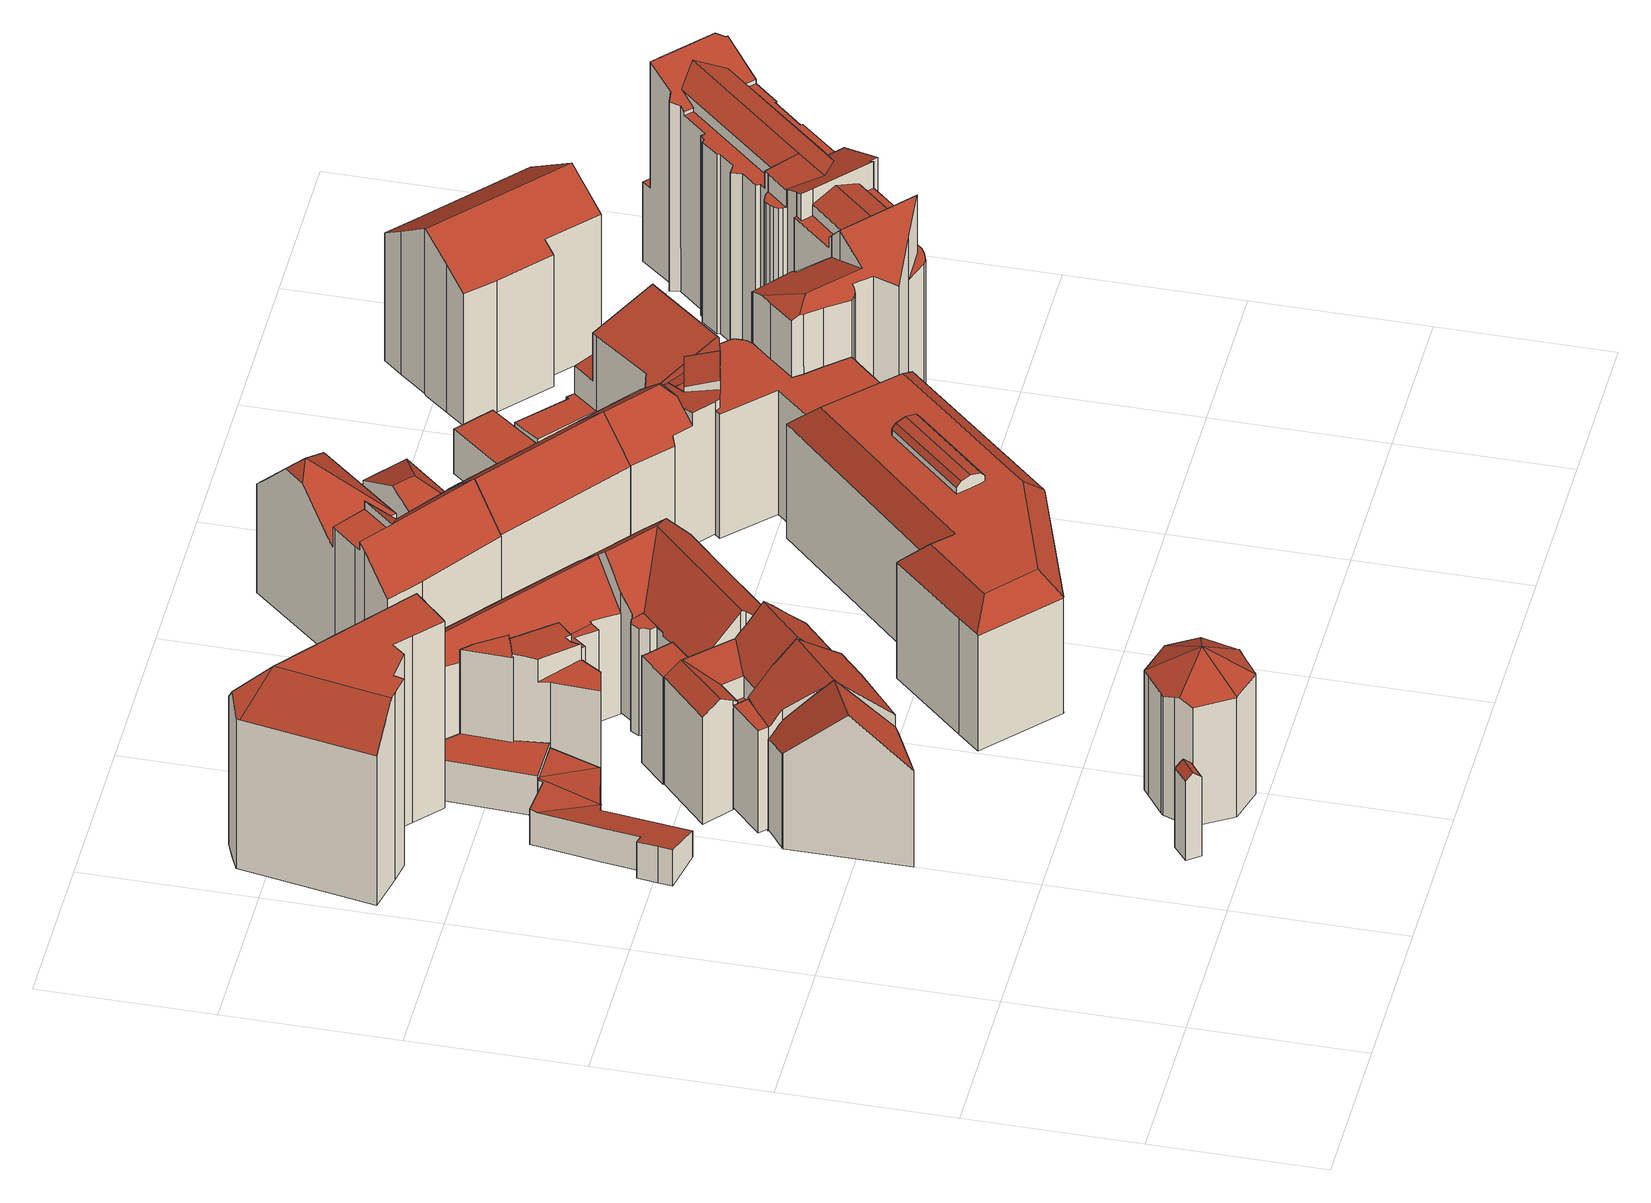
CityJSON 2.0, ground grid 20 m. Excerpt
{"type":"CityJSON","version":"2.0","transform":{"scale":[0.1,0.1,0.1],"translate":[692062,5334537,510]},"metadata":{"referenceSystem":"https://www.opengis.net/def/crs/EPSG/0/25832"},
"CityObjects":{
"building1":{"type":"Building","attributes":{"Gemeindeschluessel":"09162000","HoeheDach":"524.750","HoeheGrund":"513.200","Methode":"2000","NiedrigsteTraufeDesGebaeudes":"523.912","Geometrietyp2DReferenz":"3000","function":"51009_1610","roofType":"3100","measuredHeight":11.55},"geometry":[{"type":"MultiSurface","lod":"2","boundaries":[[[0,1,2,3]],[[1,4,5,2]],[[5,4,6,7]],[[0,8,6,4,1]],[[2,5,7,9,3]],[[7,6,8,9]],[[3,9,8,0]]],"semantics":{"surfaces":[{"type":"GroundSurface"},{"type":"WallSurface"},{"type":"RoofSurface"}],"values":[0,1,2,1,1,2,1]}}]},
"building2":{"type":"Building","attributes":{"Gemeindeschluessel":"09162000","HoeheDach":"531.390","HoeheGrund":"512.090","Methode":"2000","NiedrigsteTraufeDesGebaeudes":"524.251","Geometrietyp2DReferenz":"3000","function":"31001_9998","roofType":"3100","measuredHeight":19.3,"storeysAboveGround":5},"geometry":[{"type":"MultiSurface","lod":"2","boundaries":[[[10,11,12,13,14,15]],[[16,13,12,17,18,19,20,21]],[[10,15,22,23]],[[22,24,25,26,27,23]],[[24,21,20,28,29,30,31,32,33,25]],[[34,28,20,19]],[[32,31,30,35,36,37]],[[22,15,14,13,16,21,24]],[[29,28,34,38,35,30]],[[39,33,32,37]],[[26,25,33,39]],[[11,10,23,27,26,39,37,36,35,38,34,19,18,17,12]]],"semantics":{"surfaces":[{"type":"WallSurface"},{"type":"RoofSurface"},{"type":"GroundSurface"}],"values":[0,0,0,0,1,0,0,1,0,0,0,2]}}]},
"building3":{"type":"Building","attributes":{"Gemeindeschluessel":"09162000","HoeheDach":"517.007","HoeheGrund":"512.110","Methode":"2000","NiedrigsteTraufeDesGebaeudes":"515.390","Geometrietyp2DReferenz":"3000","function":"31001_1000","roofType":"2100","measuredHeight":4.9,"storeysAboveGround":1},"geometry":[{"type":"MultiSurface","lod":"2","boundaries":[[[40,41,42,43]],[[44,45,46,47,48,49,50,51,52,53]],[[43,42,54,55]],[[56,57,58,59,60,61]],[[50,49,48,41,40,62,63,64]],[[56,61,65]],[[47,66,67,54,42,41,48]],[[68,51,50,64]],[[59,58,69,70,71,72,73,74,75,68,64,63,62,40,43,55,76,77,60]],[[71,70,69,58,57,66,47,46]],[[73,72,71,46,45,44]],[[74,53,52,75]],[[67,65,61,60,77,76,55,54]],[[57,56,65,67,66]],[[73,44,53,74]],[[75,52,51,68]]],"semantics":{"surfaces":[{"type":"WallSurface"},{"type":"RoofSurface"},{"type":"GroundSurface"}],"values":[0,1,0,0,0,1,1,0,2,0,0,0,0,1,0,0]}}]},
"building4":{"type":"Building","attributes":{"Gemeindeschluessel":"09162000","HoeheDach":"532.400","HoeheGrund":"513.190","Methode":"2000","NiedrigsteTraufeDesGebaeudes":"529.253","Geometrietyp2DReferenz":"3000","function":"31001_9998","roofType":"3600","measuredHeight":19.21},"geometry":[{"type":"MultiSurface","lod":"2","boundaries":[[[78,79,80,81,82,83]],[[84,85,86,80,79,78,87,88,89,90,91,92,93,94,95,96,97,98,99,100]],[[101,102,103]],[[104,105,103,106]],[[107,106,103,108,109]],[[110,102,100,99,98,111]],[[105,83,82,81,112,113,101,103]],[[109,108,114,93,92,91]],[[89,88,104,106,107,90]],[[102,110,103]],[[86,112,81,80]],[[88,87,78,83,105,104]],[[103,110,111,115]],[[96,116,115,97]],[[95,117,116,96]],[[90,107,109,91]],[[97,115,111,98]],[[113,112,86,85,84,100,102,101]],[[94,118,117,95]],[[93,114,118,94]],[[103,115,116,117,118,114,108]]],"semantics":{"surfaces":[{"type":"WallSurface"},{"type":"GroundSurface"},{"type":"RoofSurface"}],"values":[0,1,2,2,2,0,2,0,0,2,0,0,2,0,0,0,0,0,0,0,2]}}]},
"building5":{"type":"Building","attributes":{"Gemeindeschluessel":"09162000","HoeheDach":"525.970","HoeheGrund":"512.170","Methode":"3100","NiedrigsteTraufeDesGebaeudes":"525.970","Geometrietyp2DReferenz":"3000","function":"31001_9998","roofType":"1000","measuredHeight":13.8},"geometry":[{"type":"MultiSurface","lod":"2","boundaries":[[[119,120,121,122]],[[123,124,125,126]],[[120,123,126,121]],[[122,121,126,125]],[[124,123,120,119]],[[124,119,122,125]]],"semantics":{"surfaces":[{"type":"WallSurface"},{"type":"GroundSurface"},{"type":"RoofSurface"}],"values":[0,0,0,1,2,0]}}]},
"building6":{"type":"Building","attributes":{"Gemeindeschluessel":"09162000","HoeheDach":"537.123","HoeheGrund":"511.780","Methode":"2000","NiedrigsteTraufeDesGebaeudes":"531.758","Geometrietyp2DReferenz":"3000","function":"31001_1000","roofType":"1000","measuredHeight":25.34,"storeysAboveGround":7},"geometry":[{"type":"MultiSurface","lod":"2","boundaries":[[[127,128,129,130,131,132]],[[129,133,134,135,136,137]],[[138,139,140,141]],[[142,143,144,145]],[[146,147,148,149]],[[142,150,151,152,153,143]],[[130,129,137,154,131]],[[155,156,152,151]],[[135,134,157,158,159,136]],[[141,140,147,146]],[[160,161,162,163,164,165]],[[161,166,167,168,169,162]],[[170,171,139,138]],[[153,152,156,133,129]],[[165,164,171,170]],[[154,137,136,159,172,173]],[[132,131,154,173,174,175]],[[151,150,142,145,167,166,161,160,165,170,138,141,146,149,176,175,174,173,172,159,158,157,177,155]],[[148,147,140,139,171,164,163,162,169,168,144,143,153,129,128,127]],[[133,156,155,177,157,134]],[[176,149,148,127,132,175]],[[145,144,168,167]]],"semantics":{"surfaces":[{"type":"RoofSurface"},{"type":"WallSurface"},{"type":"GroundSurface"}],"values":[0,0,1,1,1,1,0,1,1,1,1,1,1,0,1,1,1,2,0,1,1,1]}}]},
"building7":{"type":"Building","attributes":{"Gemeindeschluessel":"09162000","HoeheDach":"531.182","HoeheGrund":"511.860","Methode":"2000","NiedrigsteTraufeDesGebaeudes":"525.863","Geometrietyp2DReferenz":"3000","function":"31001_9998","roofType":"3100","measuredHeight":19.32,"storeysAboveGround":5},"geometry":[{"type":"MultiSurface","lod":"2","boundaries":[[[178,179,180]],[[181,182,178,180]],[[181,180,183,184,185,186,187,188,189,190,191,192,193]],[[194,195,192,191,190,196]],[[197,198,199,200,194,196,201,202,203]],[[186,185,198,197,203,187]],[[192,195,204,193]],[[179,178,182,204,195,194,200]],[[183,180,179,200,199,184]],[[184,199,198,185]],[[193,204,182,181]],[[203,202,201,189,188,187]],[[189,201,196,190]]],"semantics":{"surfaces":[{"type":"WallSurface"},{"type":"GroundSurface"},{"type":"RoofSurface"}],"values":[0,0,1,0,2,0,0,2,0,0,0,0,0]}}]},
"building8":{"type":"Building","attributes":{"Gemeindeschluessel":"09162000","HoeheDach":"531.320","HoeheGrund":"511.884","Methode":"2000","NiedrigsteTraufeDesGebaeudes":"523.380","Geometrietyp2DReferenz":"3000","function":"31001_9998","roofType":"3100","measuredHeight":19.44,"storeysAboveGround":5},"geometry":[{"type":"MultiSurface","lod":"2","boundaries":[[[189,190,205,206,207,208]],[[209,195,210,211,212,213,214]],[[215,216,217,218]],[[219,211,210,193]],[[220,221,222,206,205,209,214,223]],[[224,225,223,214,213]],[[190,192,195,209,205]],[[226,227,228,229]],[[207,206,222,230]],[[231,212,211,219]],[[224,213,212,231]],[[221,220,232,233,217,216,234]],[[230,222,227,226]],[[217,233,235,218]],[[232,220,223,225]],[[208,207,230,226,229]],[[236,189,208,229,228,237]],[[193,210,195,192]],[[221,234,227,222]],[[190,189,236,235,233,232,225,224,231,219,193,192]],[[215,237,228,227,234,216]],[[235,236,237,215,218]]],"semantics":{"surfaces":[{"type":"WallSurface"},{"type":"RoofSurface"},{"type":"GroundSurface"}],"values":[0,1,1,0,1,0,0,0,0,0,0,0,0,0,0,1,0,0,1,2,1,0]}}]},
"building9":{"type":"Building","attributes":{"Gemeindeschluessel":"09162000","HoeheDach":"529.000","HoeheGrund":"512.070","Methode":"2000","NiedrigsteTraufeDesGebaeudes":"517.599","Geometrietyp2DReferenz":"3000","function":"31001_9998","roofType":"1000","measuredHeight":16.93,"storeysAboveGround":2},"geometry":[{"type":"MultiSurface","lod":"2","boundaries":[[[238,239,240,241,242,243,244]],[[245,246,242,241]],[[247,248,249,250,243,242,246,251,252]],[[253,60,248,247,252,55]],[[252,251,246,245,254,55]],[[255,249,248,60,256,257,258]],[[255,258,259,238,244,260]],[[239,238,259,261]],[[257,256,60,253,55,254,245,241,240,239,261]],[[249,255,260,250]],[[250,260,244,243]],[[261,259,258,257]]],"semantics":{"surfaces":[{"type":"WallSurface"},{"type":"RoofSurface"},{"type":"GroundSurface"}],"values":[0,0,1,0,0,0,1,0,2,0,0,0]}}]},
"building10":{"type":"Building","attributes":{"Gemeindeschluessel":"09162000","HoeheDach":"529.690","HoeheGrund":"511.610","Methode":"2000","NiedrigsteTraufeDesGebaeudes":"525.249","Geometrietyp2DReferenz":"3000","function":"31001_9998","roofType":"3100","measuredHeight":18.08,"storeysAboveGround":4},"geometry":[{"type":"MultiSurface","lod":"2","boundaries":[[[262,263,264,265,266,267,268]],[[269,270,271,272,273,274,275,276,277]],[[278,279,280,281,274,273]],[[282,283,284,285]],[[286,287,288,289,290,291]],[[292,293,294,295,296,297]],[[298,287,286,291,294,293]],[[285,284,299,300]],[[301,302,303,304,305,306,307,308,263,262,268,309,310,311,312,313,314,315,316,317,271,270,269,277,318,319,282,285,300,297,296,295,290,289,288]],[[264,320,321,322,323,265]],[[284,283,324,323,322,325,326,327,328,298,293,292,299]],[[279,329,312,311,310,309,330,281,280]],[[324,331,332,323]],[[276,333,331,324,283,282,319,318,277]],[[304,303,327,326,325,305]],[[334,335,272,271,317,316]],[[300,299,292,297]],[[295,294,291,290]],[[312,329,336,313]],[[316,315,314,313,336,337,338,334]],[[338,337,336,329,279,278,273,272,335,334]],[[308,320,264,263]],[[275,274,281,280,281,330,267,266,332,331,333,276]],[[323,332,266,265]],[[307,321,320,308]],[[307,306,305,325,322,321]],[[303,302,301,288,287,298,328,327]],[[268,267,330,309]]],"semantics":{"surfaces":[{"type":"WallSurface"},{"type":"RoofSurface"},{"type":"GroundSurface"}],"values":[0,0,0,0,0,0,1,0,2,1,1,0,0,0,0,0,0,0,0,0,1,0,1,0,0,0,0,0]}}]},
"building11":{"type":"Building","attributes":{"Gemeindeschluessel":"09162000","HoeheDach":"531.201","HoeheGrund":"511.760","Methode":"2000","NiedrigsteTraufeDesGebaeudes":"525.758","Geometrietyp2DReferenz":"3000","function":"31001_9998","roofType":"3100","measuredHeight":19.44,"storeysAboveGround":4},"geometry":[{"type":"MultiSurface","lod":"2","boundaries":[[[339,340,341,342]],[[343,344,345,346,347,348,349,350]],[[351,352,353,354,355,356]],[[357,358,359,360,361,362]],[[363,364,365,366,367,368,369]],[[341,370,371,372,351,356,373,374,342]],[[375,362,361,376,377,378,379]],[[380,381,370,341,340,382,383,384,385]],[[367,366,386,387,388,368]],[[389,390,391,385,384,392,393,394,395]],[[396,397,377,376]],[[343,350,398,399]],[[345,344,343,399,358,357,362,375,379,400,401,402,395,394,393,392,403,404,339,342,374,373,356,355,354,405,406,388,387,386,407,346]],[[381,380,408,409,371,370]],[[347,346,407,386,366,365]],[[409,408,364,363,369,410,353,352,351,372,371]],[[353,410,369,368,388,406,405,354]],[[379,378,411,400]],[[392,384,383,403]],[[399,398,359,358]],[[404,403,383,382,340,339]],[[359,398,350,349,348,347,365,364,412,413,360]],[[400,411,414,401]],[[361,360,413,412,364,408,391,390,389,396,376]],[[397,396,389,395,402,401,414]],[[408,380,385,391]],[[377,397,414,411,378]]],"semantics":{"surfaces":[{"type":"WallSurface"},{"type":"RoofSurface"},{"type":"GroundSurface"}],"values":[0,0,0,0,1,0,0,1,0,0,0,0,2,0,0,1,0,0,0,0,0,1,0,1,0,0,1]}}]},
"building12":{"type":"Building","attributes":{"Gemeindeschluessel":"09162000","HoeheDach":"532.400","HoeheGrund":"511.972","Methode":"2000","NiedrigsteTraufeDesGebaeudes":"527.473","Geometrietyp2DReferenz":"3000","function":"31001_9998","roofType":"1000","measuredHeight":20.43,"storeysAboveGround":5},"geometry":[{"type":"MultiSurface","lod":"2","boundaries":[[[415,416,417,418]],[[419,420,421,422,423,424]],[[425,426,427,428]],[[429,430,431,432]],[[433,434,435,436,437,429,432,438,439,440]],[[441,442,443,444,445,446]],[[447,448,449,418,417,450]],[[451,452,437,436]],[[453,454,450,417,416,455]],[[424,423,447,450,454]],[[456,457,458,459,460,461]],[[437,452,430,429]],[[428,427,462,463]],[[441,446,464,465]],[[444,456,461,466,445]],[[438,467,468,439]],[[446,445,466,453,455,464]],[[431,430,452,451,469,470,471,472,468,467]],[[440,439,468,472]],[[458,457,462,427,426,422,421]],[[466,461,460,459,458,421,420,419,424,454,453],[472,471,470,469,451,436,435,434,433,440]],[[473,474,443,442,441,465,475,415,418,449,448,476,477,425,428,463]],[[432,431,467,438]],[[447,423,422,477,476,448]],[[443,474,473,463,462,457,456,444]],[[464,455,416,415,475,465]],[[426,425,477,422]]],"semantics":{"surfaces":[{"type":"WallSurface"},{"type":"RoofSurface"},{"type":"GroundSurface"}],"values":[0,1,0,1,0,0,0,0,1,1,1,1,0,0,1,1,1,0,0,1,1,2,1,0,0,0,0]}}]},
"building13":{"type":"Building","attributes":{"Gemeindeschluessel":"09162000","HoeheDach":"533.750","HoeheGrund":"511.990","Methode":"2000","NiedrigsteTraufeDesGebaeudes":"526.020","Geometrietyp2DReferenz":"3000","function":"31001_9998","roofType":"3100","measuredHeight":21.76,"storeysAboveGround":4},"geometry":[{"type":"MultiSurface","lod":"2","boundaries":[[[478,479,480,481]],[[482,483,484,485,486]],[[487,488,489,490,491,478,481]],[[483,492,484]],[[493,494,495,496,497,498]],[[484,499,485]],[[480,500,501,487,481]],[[502,503,504,505]],[[484,492,506,507,508,499]],[[509,483,482]],[[510,511,490,489,498,497]],[[479,478,491,512]],[[513,508,507,514]],[[515,496,495,486,485,499,508,513]],[[498,489,488,493]],[[516,482,486,495,494]],[[510,497,496,515]],[[514,507,506,517]],[[503,500,480,479,512,511,510,515,513,514,517,504]],[[512,491,490,511]],[[517,506,492,483,509,505,504]],[[516,488,509,482]],[[503,502,501,500]],[[493,488,516,494]],[[487,501,502,505,509,488]]],"semantics":{"surfaces":[{"type":"WallSurface"},{"type":"RoofSurface"},{"type":"GroundSurface"}],"values":[0,1,1,1,1,1,0,0,1,0,0,0,0,0,0,0,0,0,2,0,0,1,0,0,1]}}]},
"building14":{"type":"Building","attributes":{"Gemeindeschluessel":"09162000","HoeheDach":"530.770","HoeheGrund":"511.990","Methode":"9999","NiedrigsteTraufeDesGebaeudes":"526.342","Geometrietyp2DReferenz":"3000","function":"31001_1000","roofType":"3100","measuredHeight":18.78,"storeysAboveGround":4},"geometry":[{"type":"MultiSurface","lod":"2","boundaries":[[[518,519,520,521]],[[503,522,523,524]],[[524,523,519,518,525]],[[500,526,522,503]],[[525,518,521,480]],[[480,500,503,524,525]],[[480,521,520,526,500]],[[519,523,522,526,520]]],"semantics":{"surfaces":[{"type":"RoofSurface"},{"type":"WallSurface"},{"type":"GroundSurface"}],"values":[0,1,1,1,1,2,1,0]}}]},
"building15":{"type":"Building","attributes":{"Gemeindeschluessel":"09162000","HoeheDach":"520.310","HoeheGrund":"512.510","Methode":"2000","NiedrigsteTraufeDesGebaeudes":"517.653","Geometrietyp2DReferenz":"3000","function":"31001_1000","roofType":"3200","measuredHeight":7.8,"storeysAboveGround":1},"geometry":[{"type":"MultiSurface","lod":"2","boundaries":[[[527,528,529,530,531,532]],[[533,534,529,528]],[[535,536,527,532]],[[530,529,534,537]],[[534,533,536]],[[535,532,531,530,537]],[[535,537,534,536]],[[536,533,528,527]]],"semantics":{"surfaces":[{"type":"WallSurface"},{"type":"RoofSurface"},{"type":"GroundSurface"}],"values":[0,1,0,0,1,2,0,1]}}]},
"building16":{"type":"Building","attributes":{"Gemeindeschluessel":"09162000","HoeheDach":"515.600","HoeheGrund":"512.510","Methode":"3100","NiedrigsteTraufeDesGebaeudes":"515.600","Geometrietyp2DReferenz":"3000","function":"31001_2000","roofType":"1000","measuredHeight":3.09},"geometry":[{"type":"MultiSurface","lod":"2","boundaries":[[[538,539,540,541]],[[542,541,540,543,544]],[[545,538,541,542]],[[546,545,542,544]],[[546,547,539,538,545]],[[539,547,543,540]],[[547,546,544,543]]],"semantics":{"surfaces":[{"type":"WallSurface"},{"type":"GroundSurface"},{"type":"RoofSurface"}],"values":[0,1,0,0,2,0,0]}}]},
"building17":{"type":"Building","attributes":{"Gemeindeschluessel":"09162000","HoeheDach":"530.740","HoeheGrund":"510.954","Methode":"9999","NiedrigsteTraufeDesGebaeudes":"524.991","Geometrietyp2DReferenz":"3000","function":"31001_9998","roofType":"3300","measuredHeight":19.79,"storeysAboveGround":4},"geometry":[{"type":"MultiSurface","lod":"2","boundaries":[[[548,549,550]],[[551,552,553,523,554,555]],[[556,557,558,559]],[[560,561,562,563]],[[558,564,565,559]],[[558,557,566,567,568,555,554,564]],[[556,569,570,571,566,557]],[[572,573,574,575]],[[576,577,578,579]],[[549,548,580,581,582]],[[574,573,583,562,561]],[[584,523,553,585]],[[549,586,575,550]],[[587,588,570,569]],[[589,590,577,576]],[[591,579,578,563,562,583]],[[548,560,592,580]],[[551,555,568]],[[574,561,560,548,550,575]],[[582,593,586,549]],[[590,594,592,560,563,578,577]],[[593,567,571,570,588,572,575,586]],[[593,582,581,552,551,568,567]],[[591,587,569,556,559,565,584,585,595,589,576,579]],[[566,571,567]],[[554,523,584,565,564]],[[590,589,595,594]],[[587,591,583,573,572,588]],[[552,581,580,592,594,595,585,553]]],"semantics":{"surfaces":[{"type":"RoofSurface"},{"type":"WallSurface"},{"type":"GroundSurface"}],"values":[0,0,1,1,1,0,1,1,1,0,0,1,1,1,1,1,0,0,1,1,0,0,1,2,1,1,1,1,1]}}]},
"building18":{"type":"Building","attributes":{"Gemeindeschluessel":"09162000","HoeheDach":"527.570","HoeheGrund":"510.750","Methode":"2000","NiedrigsteTraufeDesGebaeudes":"527.570","Geometrietyp2DReferenz":"3000","function":"31001_9998","roofType":"1000","measuredHeight":16.82,"storeysAboveGround":5},"geometry":[{"type":"MultiSurface","lod":"2","boundaries":[[[596,597,598,599]],[[600,601,602,603]],[[604,605,606,607]],[[608,609,610,611]],[[612,613,601,600]],[[604,607,614,615,612,600,603,616,617,618,608,611,619,620,621,622,623,624,625,626,596,599]],[[627,628,623,622,621,629]],[[630,631,632,626,625,624]],[[618,633,609,608]],[[599,598,605,604]],[[626,632,597,596]],[[617,634,633,618]],[[616,635,634,617]],[[603,602,635,616]],[[619,636,637,620]],[[620,637,629,621]],[[623,628,630,624]],[[607,606,638,614]],[[612,615,614,638,639,613]],[[636,610,609,633,634,635,602,601,613,639,638,606,605,598,597,632,631,630,628,627,629,637]],[[611,610,636,619]]],"semantics":{"surfaces":[{"type":"WallSurface"},{"type":"GroundSurface"},{"type":"RoofSurface"}],"values":[0,0,0,0,0,1,0,0,0,0,0,0,0,0,0,0,0,0,0,2,0]}}]},
"building19":{"type":"Building","attributes":{"Gemeindeschluessel":"09162000","HoeheDach":"518.410","HoeheGrund":"512.289","Methode":"2000","NiedrigsteTraufeDesGebaeudes":"515.420","Geometrietyp2DReferenz":"3000","function":"31001_2000","roofType":"2100","measuredHeight":6.12},"geometry":[{"type":"MultiSurface","lod":"2","boundaries":[[[640,641,642,643,644,645,646]],[[647,640,646,648]],[[649,650,651,652,647,648]],[[652,651,653,654]],[[649,645,644,650]],[[641,655,656,642]],[[641,640,647,652,654,655]],[[654,653,657,656,655]],[[642,656,657,643]],[[644,643,657,653,651,650]],[[645,649,648,646]]],"semantics":{"surfaces":[{"type":"GroundSurface"},{"type":"WallSurface"},{"type":"RoofSurface"}],"values":[0,1,2,2,1,1,1,2,1,1,1]}}]},
"building20":{"type":"Building","attributes":{"Gemeindeschluessel":"09162000","HoeheDach":"518.539","HoeheGrund":"512.480","Methode":"1000","NiedrigsteTraufeDesGebaeudes":"518.539","Geometrietyp2DReferenz":"3000","function":"31001_1000","roofType":"1000","measuredHeight":6.06,"storeysAboveGround":2},"geometry":[{"type":"MultiSurface","lod":"2","boundaries":[[[658,659,660,661,662,663]],[[544,664,665,543]],[[544,543,666,663,662,661,667]],[[661,660,668,667]],[[669,665,664,668,660,659,658]],[[666,543,665,669,658,663]],[[667,668,664,544]]],"semantics":{"surfaces":[{"type":"WallSurface"},{"type":"GroundSurface"},{"type":"RoofSurface"}],"values":[0,0,1,0,2,0,0]}}]},
"building21":{"type":"Building","attributes":{"Gemeindeschluessel":"09162000","HoeheDach":"528.399","HoeheGrund":"511.300","Methode":"2000","NiedrigsteTraufeDesGebaeudes":"519.153","Geometrietyp2DReferenz":"3000","function":"31001_9998","roofType":"2100","measuredHeight":17.1,"storeysAboveGround":4},"geometry":[{"type":"MultiSurface","lod":"2","boundaries":[[[670,671,672,673,674,675,676,677,678,679,680]],[[681,682,683,684,678,677,676]],[[671,670,680,685,686,687,577]],[[686,685,688,684,683]],[[674,689,690,675]],[[678,684,688,679]],[[683,682,687,686]],[[673,594,689,674]],[[671,577,590,672]],[[672,590,594,673]],[[679,688,685,680]],[[675,690,681,676]],[[590,577,687,682,681,690,689,594]]],"semantics":{"surfaces":[{"type":"GroundSurface"},{"type":"WallSurface"},{"type":"RoofSurface"}],"values":[0,1,1,2,1,1,1,1,1,1,1,1,2]}}]},
"building22":{"type":"Building","attributes":{"Gemeindeschluessel":"09162000","HoeheDach":"515.489","HoeheGrund":"513.000","Methode":"1000","NiedrigsteTraufeDesGebaeudes":"515.489","Geometrietyp2DReferenz":"3000","function":"31001_2000","roofType":"1000","measuredHeight":2.49},"geometry":[{"type":"MultiSurface","lod":"2","boundaries":[[[691,692,693,694,695,696,697,698,699]],[[698,700,701,699]],[[702,697,696,703]],[[697,702,700,698]],[[704,705,706,703,696,695,694,693]],[[707,708,701,700,702,703,706,705,704]],[[692,691,708,707,704,693]],[[699,701,708,691]]],"semantics":{"surfaces":[{"type":"GroundSurface"},{"type":"WallSurface"},{"type":"RoofSurface"}],"values":[0,1,1,1,1,2,1,1]}}]},
"building23":{"type":"Building","attributes":{"Gemeindeschluessel":"09162000","HoeheDach":"539.163","HoeheGrund":"510.860","Methode":"2000","NiedrigsteTraufeDesGebaeudes":"521.590","Geometrietyp2DReferenz":"3000","function":"31001_1000","roofType":"3100","measuredHeight":28.3,"storeysAboveGround":6},"geometry":[{"type":"MultiSurface","lod":"2","boundaries":[[[709,710,711,712]],[[713,714,715,716]],[[717,718,719,720]],[[721,722,723,724]],[[725,726,727,728]],[[729,730,731,732,733]],[[734,735,736,737]],[[738,739,740,741,742,743]],[[744,745,746,747,748,749]],[[750,751,752,729,733]],[[753,754,755,756]],[[727,726,757,758,759,760,761,762,763]],[[764,759,758,765]],[[766,721,724,767,768,769,770,731,730]],[[771,772,773,774,775]],[[776,777,778,779]],[[780,781,782,783,784,785]],[[786,787,788,789,790,791]],[[792,793,794,795]],[[796,797,732,731,770]],[[798,799,800,801]],[[802,803,804,805]],[[801,800,806,807]],[[807,808,809,810,798,801]],[[811,812,813,814]],[[792,815,816,805,804,817,818,793]],[[819,820,782,781]],[[709,712,821,815,792,795,822,764,765,823,725,728,824,825,826,827,717,720,828,776,779,751,750,797,796,829,830,831,745,744,832,833,834,835,836,753,756,837,838,839,840,841,811,814,842,843,844,734,737,845,846,847,848,714,713,849,850,819,781,780,851,852]],[[849,713,716,853,854,855]],[[835,856,857,836]],[[858,859,860,861,862]],[[863,839,838,864]],[[833,832,865,866]],[[867,868,869,870]],[[848,847,871,872,873,874]],[[841,840,861,772,771,875]],[[766,722,721]],[[738,876,877,878,879,739]],[[786,880,881,787]],[[825,882,883,826]],[[783,782,820,884,855,854,885]],[[834,833,866,859,858,886]],[[740,818,817,887,888,741]],[[829,769,768,830]],[[822,795,794,889,810,809]],[[714,848,874,715]],[[774,877,876,890]],[[891,892,893,894,749,748]],[[878,877,773,772,861,860]],[[740,739,879]],[[858,862,863,864,895,755,754,857,856,886]],[[896,883,882,897,898,722,766,730,729,752,778,777,899,719,718]],[[851,780,785,788,787,881]],[[790,789,743,742]],[[824,728,727,763,897]],[[891,870,869,892]],[[900,784,783,885]],[[867,800,799,868]],[[764,822,809,808,760,759]],[[846,901,871,847]],[[827,896,718,717]],[[796,770,769,829]],[[892,869,902,903,893]],[[709,852,880,786,791,710]],[[748,747,870,891]],[[849,855,884,850]],[[900,853,716,715,874,873,904,890,876,738,743,789,788,785,784]],[[905,711,710,791,790,742,741,888]],[[813,906,842,814]],[[889,794,793,818,740,879,878,860,859,866,865,907,903,902]],[[828,899,777,776]],[[774,890,904,908,775]],[[805,816,909,910,802]],[[845,911,901,846]],[[720,719,899,828]],[[779,778,752,751]],[[736,911,845,737]],[[850,884,820,819]],[[736,735,912,913,906,813,812,875,771,775,908,872,871,901,911]],[[745,831,767,724,723,746]],[[898,806,800,867,870,747,746,723,722]],[[765,758,757,823]],[[912,735,734,844]],[[856,835,834,886]],[[851,881,880,852]],[[830,768,767,831]],[[905,888,887,803,802,910]],[[840,839,863,862,861]],[[906,913,843,842]],[[908,904,873,872]],[[854,853,900,885]],[[821,712,711,905,910,909]],[[821,909,816,815]],[[841,875,812,811]],[[760,808,807,761]],[[893,903,907,894]],[[823,757,726,725]],[[889,902,869,868,799,798,810]],[[843,913,912,844]],[[832,744,749,894,907,865]],[[824,897,882,825]],[[761,807,806,898,762]],[[762,898,897,763]],[[836,857,754,753]],[[756,755,895,837]],[[817,804,803,887]],[[750,733,732,797]],[[837,895,864,838]],[[896,827,826,883]],[[774,773,877]]],"semantics":{"surfaces":[{"type":"WallSurface"},{"type":"RoofSurface"},{"type":"GroundSurface"}],"values":[0,0,0,0,0,1,0,0,0,0,0,1,0,1,0,0,0,0,0,0,0,0,0,1,0,0,0,2,0,0,0,0,0,1,0,0,0,1,1,0,1,0,0,0,0,0,1,1,1,0,1,1,0,0,0,0,0,1,0,0,0,0,0,0,0,0,1,1,0,1,0,0,1,0,0,0,0,0,1,0,1,0,0,0,0,0,0,0,0,0,0,0,0,0,0,0,0,0,0,0,0,0,0,0,0,1,0,0,0,0]}}]},
"building24":{"type":"Building","attributes":{"Gemeindeschluessel":"09162000","HoeheDach":"535.848","HoeheGrund":"513.250","Methode":"2000","NiedrigsteTraufeDesGebaeudes":"530.487","Geometrietyp2DReferenz":"3000","function":"31001_1000","roofType":"3100","measuredHeight":22.6,"storeysAboveGround":5},"geometry":[{"type":"MultiSurface","lod":"2","boundaries":[[[914,915,916,917,918,919,920,921]],[[922,923,924,925]],[[926,927,928,929]],[[930,917,916,931]],[[930,932,933,934,918,917]],[[935,915,914,936]],[[932,930,931,935,936,937,938,939,922,925,926,929,933]],[[925,924,927,926]],[[931,916,915,935]],[[918,934,928,927,924,923,919]],[[920,919,923,922,939,938]],[[936,914,921,937]],[[937,921,920,938]],[[929,928,934,933]]],"semantics":{"surfaces":[{"type":"RoofSurface"},{"type":"WallSurface"},{"type":"GroundSurface"}],"values":[0,1,1,1,1,1,2,1,1,0,1,1,1,1]}}]}
},
"vertices":[
[264,71,32],[276,56,32],[255,40,32],[244,55,32],[276,56,139],[255,40,139],[270,63,148],[249,48,148],[264,71,139],[244,55,139],
[191,338,21],[244,365,21],[253,370,21],[253,370,151],[244,365,151],[191,338,151],[244,414,195],[244,414,21],[240,433,21],[236,451,21],[236,451,196],[240,433,214],[185,335,151],[185,335,21],[185,405,214],[185,476,150],[185,476,21],[185,405,21],[227,486,160],[214,497,144],[213,498,143],[208,494,144],[186,477,149],[186,476,150],[227,486,21],[213,498,21],[208,494,21],[186,477,21],[214,497,21],[186,476,21],
[134,738,21],[134,738,69],[182,734,68],[182,734,21],[151,566,56],[163,667,57],[163,668,57],[176,670,54],[133,730,67],[122,658,67],[116,614,67],[104,616,70],[101,592,70],[99,576,70],[182,740,70],[182,740,21],[236,685,54],[236,684,54],[236,684,21],[236,685,21],[238,739,21],[238,739,70],[133,730,21],[122,658,21],[116,614,21],[188,739,70],[176,671,54],[186,740,70],[104,616,21],[176,671,21],[176,670,21],[163,668,21],[163,667,21],[151,566,21],[99,576,21],[101,592,21],[186,740,21],[188,739,21],
[378,13,32],[391,22,32],[403,30,32],[403,30,193],[391,22,193],[378,13,193],[407,35,32],[407,34,32],[407,33,32],[370,7,32],[369,7,32],[328,18,32],[327,18,32],[301,60,32],[306,75,32],[308,81,32],[313,95,32],[317,98,32],[343,117,32],[351,123,32],[394,112,32],[395,111,32],[418,77,32],[407,35,193],[418,77,193],[366,64,224],[369,7,193],[370,7,194],[328,18,194],[327,18,193],[306,75,200],[301,60,193],[395,111,194],[394,112,193],[407,33,193],[407,34,193],[308,81,198],[351,123,193],[343,117,193],[317,98,193],[313,95,193],
[213,498,160],[204,507,160],[204,507,22],[213,498,22],[240,542,160],[254,529,160],[254,529,22],[240,542,22],
[41,866,271],[53,931,271],[66,999,271],[46,1015,243],[31,1027,221],[3,874,221],[245,912,218],[210,939,218],[74,1045,218],[70,1048,218],[50,1040,242],[115,869,18],[115,869,271],[78,872,271],[78,872,18],[207,868,18],[207,868,271],[204,865,271],[204,865,18],[75,860,18],[75,860,271],[50,864,271],[50,864,18],[217,878,18],[225,886,18],[225,886,258],[217,878,271],[32,1032,221],[249,909,18],[249,909,218],[210,939,18],[74,1045,18],[70,1048,18],[176,841,18],[178,839,18],[178,839,271],[176,841,271],[147,867,271],[147,867,18],[179,840,18],[186,847,18],[186,847,271],[179,840,271],[128,884,18],[128,884,271],[50,1040,18],[32,1032,18],[31,1027,18],[3,874,18],[41,866,18],[245,912,18],
[253,370,167],[253,370,168],[253,370,19],[313,420,19],[313,420,166],[240,432,19],[236,451,19],[227,486,19],[215,496,19],[213,498,19],[239,518,19],[254,529,19],[282,507,19],[301,487,19],[310,479,19],[341,448,19],[301,487,212],[310,479,202],[282,507,190],[215,496,161],[227,486,174],[236,451,199],[240,432,212],[254,529,162],[239,518,161],[213,498,159],[341,448,167],
[282,507,185],[265,521,163],[265,521,134],[254,529,134],[302,486,213],[341,448,157],[390,497,161],[375,512,182],[361,527,203],[353,534,213],[226,553,178],[281,607,178],[266,622,164],[209,568,164],[390,497,19],[333,555,184],[328,559,178],[287,541,163],[337,550,190],[361,527,19],[337,550,19],[267,561,134],[267,561,163],[244,538,163],[244,538,134],[287,541,134],[375,512,19],[333,555,19],[266,622,19],[282,606,178],[209,568,19],[240,542,19],[240,542,167],
[244,824,190],[244,824,21],[233,835,21],[204,865,21],[204,865,76],[233,835,76],[233,835,190],[186,847,21],[186,847,76],[230,739,76],[238,739,76],[234,778,76],[231,777,76],[183,762,76],[182,740,76],[230,739,21],[183,762,21],[234,778,190],[234,778,21],[234,779,21],[234,779,190],[268,790,190],[231,777,190],[268,790,21],
[295,729,16],[309,717,16],[309,717,155],[295,729,155],[295,729,179],[289,734,180],[289,734,16],[235,765,16],[236,752,16],[238,739,16],[238,739,158],[236,752,158],[236,752,189],[235,765,191],[234,779,193],[234,779,16],[282,716,158],[282,715,158],[282,715,179],[282,716,179],[268,790,16],[268,790,160],[244,824,170],[244,824,16],[373,809,159],[442,753,159],[442,753,16],[373,809,16],[249,909,16],[249,909,159],[207,868,181],[219,880,197],[225,886,190],[225,886,16],[219,880,16],[207,868,16],[411,726,197],[204,865,178],[204,865,16],[411,726,16],[376,695,16],[374,693,16],[359,709,16],[348,720,16],[347,718,16],[339,709,16],[320,731,16],[283,727,16],[282,716,16],[282,715,16],[282,714,16],[267,691,16],[254,688,16],[246,686,16],[236,684,16],[236,694,16],[257,786,16],[261,788,16],[320,731,155],[339,709,155],[347,718,155],[313,746,155],[261,788,155],[348,720,157],[359,709,155],[374,693,152],[376,695,155],[282,714,158],[283,727,180],[261,788,191],[313,746,179],[257,786,191],[236,684,158],[236,694,158],[267,691,158],[254,688,158],[246,686,158],
[341,666,18],[341,666,163],[346,676,163],[346,676,18],[375,513,18],[424,561,18],[457,594,18],[513,649,18],[513,649,158],[457,594,158],[424,561,158],[375,513,158],[362,678,163],[368,685,172],[374,693,181],[374,693,18],[368,685,18],[362,678,18],[335,553,18],[337,550,18],[337,550,209],[335,553,212],[333,555,209],[333,555,18],[408,707,212],[453,671,212],[511,674,176],[509,699,158],[449,748,158],[442,753,158],[399,715,212],[354,677,163],[354,677,158],[360,677,161],[360,677,18],[354,677,18],[294,594,18],[294,594,158],[294,594,163],[266,623,163],[266,623,18],[367,667,163],[357,674,163],[342,659,163],[342,654,163],[347,648,163],[340,640,163],[509,699,18],[449,748,18],[442,753,18],[328,625,159],[334,633,158],[340,640,158],[347,648,18],[340,640,18],[334,633,18],[328,625,18],[326,626,158],[326,626,163],[361,527,177],[361,527,18],[297,653,18],[299,651,18],[326,626,18],[342,654,18],[342,659,18],[389,706,18],[399,715,18],[511,674,18],[367,667,158],[357,674,158],[389,706,200],[297,653,163],[412,630,212],[379,597,212],[299,651,163],
[414,337,20],[414,337,177],[491,421,176],[491,421,20],[551,402,207],[634,489,207],[690,548,207],[694,585,175],[516,399,175],[514,363,207],[712,568,20],[712,568,175],[779,501,175],[779,501,20],[603,355,221],[684,443,221],[674,452,224],[593,364,224],[584,372,207],[593,364,207],[603,355,207],[607,352,207],[607,352,215],[584,372,221],[580,376,215],[580,376,207],[471,237,20],[472,237,20],[641,295,20],[641,295,177],[472,237,177],[471,237,176],[516,398,176],[516,398,20],[492,420,20],[492,420,177],[688,440,207],[688,440,215],[423,312,207],[492,385,207],[391,312,178],[642,296,178],[804,474,178],[764,475,207],[712,418,207],[631,330,207],[615,312,207],[806,475,175],[806,475,20],[390,311,176],[390,311,20],[476,265,207],[665,461,221],[661,464,215],[684,443,207],[674,452,207],[665,461,207],[661,464,207],[804,474,20],[642,296,20],[391,312,20],[516,399,20],[694,585,20],
[372,906,160],[372,906,20],[462,841,20],[462,841,161],[463,960,167],[468,956,167],[453,1050,238],[430,1048,222],[396,1008,167],[493,877,208],[400,945,208],[364,972,208],[359,966,202],[333,935,161],[550,1052,168],[400,945,197],[432,982,197],[396,1008,197],[394,1006,197],[369,978,197],[364,972,197],[450,1071,222],[507,892,20],[507,892,189],[524,912,163],[524,912,20],[467,955,20],[467,955,161],[550,1052,167],[536,1065,167],[485,1110,167],[468,956,160],[369,978,20],[359,966,20],[333,935,20],[485,1110,20],[536,1065,20],[394,1006,20],[432,982,208],[550,1052,20],
[603,733,163],[632,769,208],[493,876,208],[462,841,163],[524,912,164],[662,806,163],[662,806,20],[603,733,20],[507,892,188],
[555,948,77],[589,987,103],[623,1026,77],[623,1026,25],[589,987,25],[555,948,25],[612,968,103],[668,989,77],[600,911,25],[600,911,77],[668,989,25],
[674,810,56],[649,829,56],[649,829,25],[674,810,25],[677,813,25],[661,843,25],[685,823,25],[677,813,56],[685,823,56],[661,843,56],
[748,708,166],[732,721,166],[715,700,166],[709,724,194],[731,751,163],[668,801,163],[632,769,207],[691,721,207],[654,699,9],[654,699,170],[647,695,162],[647,695,9],[765,711,166],[765,711,188],[772,674,197],[772,674,176],[603,733,164],[603,733,9],[675,682,170],[685,695,185],[691,702,194],[698,663,9],[698,663,188],[675,682,188],[723,663,185],[723,663,197],[715,700,188],[715,700,181],[810,685,9],[810,685,184],[808,683,184],[808,683,9],[732,750,150],[731,751,150],[717,733,166],[761,672,197],[662,806,9],[668,801,9],[732,721,177],[704,659,9],[704,659,188],[780,710,9],[780,710,171],[761,672,9],[733,749,150],[717,733,177],[735,747,151],[735,747,9],
[819,671,8],[819,671,176],[820,665,176],[820,665,8],[770,596,8],[770,596,176],[778,585,176],[778,585,8],[820,656,8],[820,656,176],[817,650,176],[817,650,8],[779,501,8],[779,501,176],[712,568,176],[712,568,8],[795,624,8],[795,624,176],[816,648,8],[809,640,8],[795,567,8],[817,542,8],[808,533,8],[745,605,8],[693,657,8],[698,663,8],[699,663,8],[704,659,8],[761,672,8],[774,675,8],[808,683,8],[699,663,176],[704,659,176],[698,663,176],[761,672,176],[774,675,176],[808,683,176],[808,533,176],[817,542,176],[795,567,176],[745,605,176],[693,657,176],[816,648,176],[809,640,176],
[735,747,23],[668,801,23],[674,810,23],[676,813,23],[732,767,23],[756,767,23],[758,751,23],[735,747,84],[758,751,84],[756,767,84],[732,767,84],[732,768,84],[723,757,84],[702,792,54],[693,781,54],[668,801,54],[674,810,54],[676,813,54],
[643,858,85],[661,880,85],[718,949,85],[718,949,25],[661,880,25],[643,858,25],[685,823,85],[661,843,85],[644,857,25],[758,916,25],[758,916,85],[644,857,85],
[881,771,13],[810,685,13],[780,710,13],[735,747,13],[758,751,13],[764,752,13],[816,817,13],[820,822,13],[840,846,13],[849,839,13],[900,794,13],[816,817,157],[820,822,157],[820,822,92],[840,846,92],[900,794,105],[881,771,105],[881,771,184],[849,839,93],[758,751,156],[764,752,158],
[816,817,30],[778,849,30],[756,867,30],[757,868,30],[769,885,30],[779,897,30],[830,850,30],[832,853,30],[840,846,30],[832,853,55],[840,846,55],[830,850,55],[779,897,55],[756,867,55],[757,868,55],[769,885,55],[778,849,55],[816,817,55],
[1123,692,9],[1123,692,252],[1092,658,252],[1092,658,9],[1097,799,9],[1084,798,9],[1084,798,265],[1097,799,269],[830,542,9],[830,542,258],[826,540,255],[826,540,9],[881,569,251],[881,569,292],[891,580,275],[891,580,246],[946,491,9],[946,491,214],[939,491,214],[939,491,9],[776,589,257],[800,588,267],[805,636,252],[795,625,252],[770,596,252],[1025,733,9],[1025,733,252],[1041,753,252],[1041,753,9],[1149,749,268],[1036,622,268],[1036,622,259],[1036,622,252],[1135,733,252],[1135,733,257],[940,631,9],[892,579,9],[892,579,275],[897,584,267],[897,584,252],[940,631,252],[770,596,9],[778,585,9],[778,585,257],[954,661,9],[954,661,252],[957,665,252],[957,665,9],[957,495,214],[964,499,214],[985,523,214],[979,528,214],[970,519,214],[956,502,214],[908,501,214],[985,523,9],[964,499,9],[854,539,267],[859,611,246],[862,616,243],[817,650,245],[816,648,246],[980,672,252],[980,672,276],[991,662,277],[991,662,268],[991,662,252],[817,542,9],[817,542,252],[795,567,255],[795,567,9],[1182,759,9],[1179,788,9],[1179,788,116],[1181,770,116],[1181,770,287],[1182,759,283],[1125,691,116],[1184,757,116],[1184,757,283],[1150,719,257],[1150,719,252],[1125,691,252],[1017,558,9],[1017,558,285],[1009,565,285],[1009,565,9],[816,648,9],[795,625,9],[992,573,252],[992,573,267],[955,532,267],[955,532,252],[1073,633,116],[1073,633,180],[1079,628,180],[1079,628,116],[970,519,267],[970,519,252],[979,528,252],[978,529,252],[1006,560,252],[983,682,9],[983,682,252],[999,700,252],[999,700,9],[1081,630,9],[1081,630,116],[1057,603,180],[1057,603,259],[1168,799,9],[1168,799,116],[1100,651,9],[978,529,9],[957,495,9],[908,501,9],[855,499,9],[852,526,9],[834,545,9],[821,540,9],[817,650,9],[862,616,9],[859,611,9],[943,628,9],[955,642,9],[953,646,9],[951,651,9],[952,656,9],[961,668,9],[966,669,9],[971,669,9],[976,667,9],[986,678,9],[998,713,9],[1011,713,9],[1026,730,9],[1047,752,9],[1052,757,9],[1056,753,9],[1086,786,9],[1127,836,9],[1151,814,9],[1189,753,9],[1129,688,9],[1119,826,287],[1119,826,116],[1127,836,116],[951,651,252],[952,656,252],[954,643,252],[954,643,276],[955,644,276],[976,667,276],[976,667,252],[971,669,252],[966,669,252],[943,628,284],[955,642,276],[925,544,279],[969,593,279],[947,613,267],[910,573,267],[1056,753,252],[1081,781,252],[1081,781,257],[1086,786,260],[986,678,252],[1141,785,279],[1013,642,279],[983,608,279],[1022,607,268],[1129,688,116],[1189,753,116],[855,499,249],[852,526,260],[1151,814,116],[1129,817,116],[953,646,252],[1051,608,180],[1051,608,252],[1006,560,288],[1104,789,268],[910,573,252],[947,613,252],[936,623,252],[942,629,252],[961,668,252],[834,545,261],[908,501,271],[956,502,292],[821,540,254],[1129,817,287],[1052,757,252],[947,613,288],[936,623,288],[1090,773,257],[1094,656,252],[998,713,252],[942,629,284],[1090,773,252],[1100,651,116],[1094,656,116],[1047,752,252],[1026,730,252],[1011,713,252],
[820,925,210],[874,876,210],[884,888,221],[938,839,221],[971,878,258],[830,1004,258],[808,977,233],[789,954,211],[833,1006,32],[833,1006,256],[859,1037,226],[859,1037,32],[878,1059,32],[878,1059,205],[909,1031,205],[909,1031,32],[938,839,32],[884,888,32],[971,878,32],[1019,933,32],[1019,933,205],[874,876,32],[820,925,32],[789,954,32],[808,977,32],[830,1004,32]
]}
